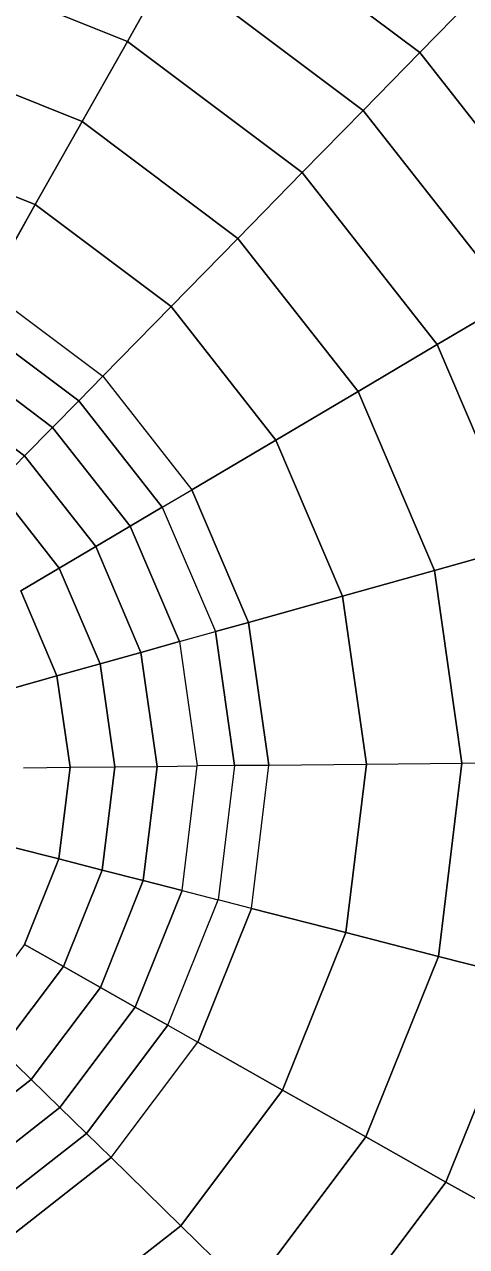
# Model space of a CAD drawing. Header units: inches. Extents: x -827 to 154, y -802 to 207.
# Drawn here: x 69.004 to 70.603, y -162.255 to -157.831 of the extents above; entities that cross this region are included whole.
import ezdxf

# ---------------------------------------------------------------- set-up
doc = ezdxf.new("R2010")
doc.units = ezdxf.units.IN
doc.header["$MEASUREMENT"] = 0
for name, color, linetype, lineweight in [('A-ANNO-DIMS', 211, 'Continuous', 9), ('A-ANNO-DIMS-48', 211, 'Continuous', 9), ('Layer0', 7, 'Continuous', 9), ('welder_skp', 8, 'Continuous', 9)]:
    doc.layers.add(name, color=color, linetype=linetype, lineweight=lineweight)
doc.styles.add('Arial', font='arial.ttf', dxfattribs={"height": 4.5})
doc.dimstyles.new('Linear_-_3_32__Arial', dxfattribs={"dimscale": 12, "dimtxt": 4.591167, "dimasz": 0.5, "dimexe": 0.375, "dimexo": 0.25, "dimgap": 0.25, "dimtad": 1, "dimdec": 5, "dimrnd": 0.03125, "dimzin": 1, "dimdsep": 46, "dimlunit": 4, "dimtxsty": 'Arial', "dimblk1": 'OBLIQUE', "dimblk2": 'OBLIQUE', "dimsah": 1, "dimcen": 0.09, "dimdle": 0.375, "dimazin": 0, "dimtfac": 1, "dimtdec": 4, "dimtix": 1, "dimtmove": 0, "dimatfit": 3, "dimfxl": 1, "dimtvp": 1, "dimtfill": 1, "dimfrac": 2, "dimtolj": 1, "dimtzin": 0, "dimarcsym": 2})

# ---------------------------------------------------------------- blocks, each defined once
blk = doc.blocks.new('welder_skp_3-V172-Level 1')
at = {"layer": 'Layer0'}
for p, q in [((2.125, 6.2656), (2.6067, 6.8933)), ((2.6067, 6.8933), (2.125, 6.2656)), ((3.0863, 6.4137), (3.5736, 6.7876)), ((3.5736, 6.7876), (3.0863, 6.4137)), ((2.4132, 6.0991), (2.842, 6.658)), ((2.842, 6.658), (2.4132, 6.0991)), ((2.842, 6.658), (3.0863, 6.4137)), ((3.0863, 6.4137), (2.842, 6.658)), ((3.3358, 6.1642), (3.75, 6.4821)), ((3.75, 6.4821), (3.3358, 6.1642)), ((1.852, 6.4231), (2.125, 6.2656)), ((2.125, 6.2656), (1.852, 6.4231)), ((2.7124, 5.9264), (3.0863, 6.4137)), ((3.0863, 6.4137), (2.7124, 5.9264)), ((3.0863, 6.4137), (3.3358, 6.1642)), ((3.3358, 6.1642), (3.0863, 6.4137)), ((3.4239, 6.0761), (3.8123, 6.3742)), ((3.8123, 6.3742), (3.4239, 6.0761)), ((1.8222, 5.5345), (2.125, 6.2656)), ((2.125, 6.2656), (1.8222, 5.5345)), ((2.125, 6.2656), (2.4132, 6.0991)), ((2.4132, 6.0991), (2.125, 6.2656)), ((3.5193, 5.9807), (3.8797, 6.2573)), ((3.8797, 6.2573), (3.5193, 5.9807)), ((3.3358, 6.1642), (3.0179, 5.75)), ((3.3358, 6.1642), (3.0179, 5.75)), ((3.3358, 6.1642), (3.4239, 6.0761)), ((3.4239, 6.0761), (3.3358, 6.1642)), ((3.6216, 5.8784), (3.9521, 6.1321)), ((3.9521, 6.1321), (3.6216, 5.8784)), ((2.1436, 5.4484), (2.4132, 6.0991)), ((2.4132, 6.0991), (2.1436, 5.4484)), ((2.4132, 6.0991), (2.7124, 5.9264)), ((2.7124, 5.9264), (2.4132, 6.0991)), ((3.1258, 5.6877), (3.4239, 6.0761)), ((3.4239, 6.0761), (3.1258, 5.6877)), ((3.4239, 6.0761), (3.5193, 5.9807)), ((3.5193, 5.9807), (3.4239, 6.0761)), ((3.2427, 5.6203), (3.5193, 5.9807)), ((3.5193, 5.9807), (3.2427, 5.6203)), ((3.5193, 5.9807), (3.6216, 5.8784)), ((3.6216, 5.8784), (3.5193, 5.9807)), ((2.4773, 5.359), (2.7124, 5.9264)), ((2.7124, 5.9264), (2.4773, 5.359)), ((2.7124, 5.9264), (3.0179, 5.75)), ((3.0179, 5.75), (2.7124, 5.9264)), ((3.3679, 5.5479), (3.6216, 5.8784)), ((3.6216, 5.8784), (3.3679, 5.5479)), ((3.6216, 5.8784), (3.7301, 5.7699)), ((3.7301, 5.7699), (3.6216, 5.8784)), ((3.5009, 5.4712), (3.7301, 5.7699)), ((3.7301, 5.7699), (3.5009, 5.4712)), ((3.0179, 5.75), (2.8181, 5.2676)), ((2.8181, 5.2676), (3.0179, 5.75)), ((3.1258, 5.6877), (3.0179, 5.75)), ((3.1258, 5.6877), (3.0179, 5.75)), ((3.1258, 5.6877), (2.9384, 5.2354)), ((3.1258, 5.6877), (2.9384, 5.2354)), ((3.1258, 5.6877), (3.2427, 5.6203)), ((3.2427, 5.6203), (3.1258, 5.6877)), ((3.0688, 5.2005), (3.2427, 5.6203)), ((3.2427, 5.6203), (3.0688, 5.2005)), ((3.2427, 5.6203), (3.3679, 5.5479)), ((3.3679, 5.5479), (3.2427, 5.6203)), ((3.6409, 5.3903), (3.8444, 5.6556)), ((1.8222, 5.5345), (2.1436, 5.4484)), ((2.1436, 5.4484), (1.8222, 5.5345)), ((3.2085, 5.163), (3.3679, 5.5479)), ((3.3679, 5.5479), (3.2085, 5.163)), ((3.3679, 5.5479), (3.5009, 5.4712)), ((3.5009, 5.4712), (3.3679, 5.5479)), ((2.0517, 4.75), (2.1436, 5.4484)), ((2.1436, 5.4484), (2.0517, 4.75)), ((2.1436, 5.4484), (2.4773, 5.359)), ((2.4773, 5.359), (2.1436, 5.4484)), ((3.3568, 5.1233), (3.5009, 5.4712)), ((3.5009, 5.4712), (3.3568, 5.1233)), ((3.5009, 5.4712), (3.6409, 5.3903)), ((3.6409, 5.3903), (3.5009, 5.4712)), ((2.3971, 4.75), (2.4773, 5.359)), ((2.4773, 5.359), (2.3971, 4.75)), ((2.4773, 5.359), (2.8181, 5.2676)), ((2.8181, 5.2676), (2.4773, 5.359)), ((3.513, 5.0815), (3.6409, 5.3903)), ((3.6409, 5.3903), (3.513, 5.0815)), ((2.8181, 5.2676), (2.75, 4.75)), ((2.8181, 5.2676), (2.75, 4.75)), ((2.8181, 5.2676), (2.9384, 5.2354)), ((2.8181, 5.2676), (2.9384, 5.2354)), ((2.8745, 4.75), (2.9384, 5.2354)), ((2.8745, 4.75), (2.9384, 5.2354)), ((3.0688, 5.2005), (2.9384, 5.2354)), ((3.0688, 5.2005), (2.9384, 5.2354)), ((3.0688, 5.2005), (3.0095, 4.75)), ((3.0688, 5.2005), (3.0095, 4.75)), ((3.0688, 5.2005), (3.2085, 5.163)), ((3.2085, 5.163), (3.0688, 5.2005)), ((3.1541, 4.75), (3.2085, 5.163)), ((3.2085, 5.163), (3.1541, 4.75)), ((3.2085, 5.163), (3.3568, 5.1233)), ((3.3568, 5.1233), (3.2085, 5.163)), ((3.3077, 4.75), (3.3568, 5.1233)), ((3.3568, 5.1233), (3.3077, 4.75)), ((3.3568, 5.1233), (3.513, 5.0815)), ((3.513, 5.0815), (3.3568, 5.1233)), ((3.4693, 4.75), (3.513, 5.0815)), ((3.513, 5.0815), (3.4693, 4.75)), ((3.513, 5.0815), (3.6761, 5.0378)), ((3.6761, 5.0378), (3.513, 5.0815)), ((2.0517, 4.75), (1.7189, 4.75)), ((2.0517, 4.75), (1.7189, 4.75)), ((2.0517, 4.75), (2.1436, 4.0516)), ((2.3971, 4.75), (2.0517, 4.75)), ((2.1436, 4.0516), (2.0517, 4.75)), ((2.3971, 4.75), (2.0517, 4.75)), ((2.3971, 4.75), (2.4773, 4.141)), ((2.75, 4.75), (2.3971, 4.75)), ((2.4773, 4.141), (2.3971, 4.75)), ((2.75, 4.75), (2.3971, 4.75)), ((2.75, 4.75), (2.8181, 4.2324)), ((2.75, 4.75), (2.8745, 4.75)), ((2.8745, 4.75), (2.75, 4.75)), ((2.8181, 4.2324), (2.75, 4.75)), ((2.9384, 4.2646), (2.8745, 4.75)), ((2.8745, 4.75), (2.9384, 4.2646)), ((2.8745, 4.75), (3.0095, 4.75)), ((2.8745, 4.75), (3.0095, 4.75)), ((3.0688, 4.2995), (3.0095, 4.75)), ((3.1541, 4.75), (3.0095, 4.75)), ((3.0688, 4.2995), (3.0095, 4.75)), ((3.1541, 4.75), (3.0095, 4.75)), ((3.1541, 4.75), (3.2085, 4.337)), ((3.3077, 4.75), (3.1541, 4.75)), ((3.2085, 4.337), (3.1541, 4.75)), ((3.3077, 4.75), (3.1541, 4.75)), ((3.3077, 4.75), (3.3568, 4.3767)), ((3.4693, 4.75), (3.3077, 4.75)), ((3.3568, 4.3767), (3.3077, 4.75)), ((3.4693, 4.75), (3.3077, 4.75)), ((3.4693, 4.75), (3.513, 4.4185)), ((3.6382, 4.75), (3.4693, 4.75)), ((3.513, 4.4185), (3.4693, 4.75)), ((3.6382, 4.75), (3.4693, 4.75)), ((3.6761, 4.4622), (3.513, 4.4185)), ((3.513, 4.4185), (3.6761, 4.4622)), ((3.513, 4.4185), (3.3568, 4.3767)), ((3.3568, 4.3767), (3.513, 4.4185)), ((3.513, 4.4185), (3.6409, 4.1097)), ((3.6409, 4.1097), (3.513, 4.4185)), ((3.2085, 4.337), (3.0688, 4.2995)), ((3.0688, 4.2995), (3.2085, 4.337)), ((3.3568, 4.3767), (3.2085, 4.337)), ((3.2085, 4.337), (3.3568, 4.3767)), ((3.2085, 4.337), (3.3679, 3.9521)), ((3.3679, 3.9521), (3.2085, 4.337)), ((3.3568, 4.3767), (3.5009, 4.0288)), ((3.5009, 4.0288), (3.3568, 4.3767)), ((3.0688, 4.2995), (2.9384, 4.2646)), ((3.0688, 4.2995), (2.9384, 4.2646)), ((3.0688, 4.2995), (3.2427, 3.8797)), ((3.2427, 3.8797), (3.0688, 4.2995)), ((2.8181, 4.2324), (2.9384, 4.2646)), ((2.9384, 4.2646), (2.8181, 4.2324)), ((3.1258, 3.8123), (2.9384, 4.2646)), ((3.1258, 3.8123), (2.9384, 4.2646)), ((2.8181, 4.2324), (2.4773, 4.141)), ((2.4773, 4.141), (2.8181, 4.2324)), ((3.0179, 3.75), (2.8181, 4.2324)), ((2.8181, 4.2324), (3.0179, 3.75)), ((2.4773, 4.141), (2.1436, 4.0516)), ((2.1436, 4.0516), (2.4773, 4.141)), ((2.4773, 4.141), (2.7124, 3.5736)), ((2.7124, 3.5736), (2.4773, 4.141)), ((3.6409, 4.1097), (3.5009, 4.0288)), ((3.5009, 4.0288), (3.6409, 4.1097)), ((2.1436, 4.0516), (1.8222, 3.9655)), ((1.8222, 3.9655), (2.1436, 4.0516)), ((2.1436, 4.0516), (2.4132, 3.4009)), ((2.4132, 3.4009), (2.1436, 4.0516)), ((3.5009, 4.0288), (3.3679, 3.9521)), ((3.3679, 3.9521), (3.5009, 4.0288)), ((3.5009, 4.0288), (3.7301, 3.7301)), ((3.7301, 3.7301), (3.5009, 4.0288)), ((1.8222, 3.9655), (2.125, 3.2344)), ((2.125, 3.2344), (1.8222, 3.9655)), ((3.3679, 3.9521), (3.2427, 3.8797)), ((3.2427, 3.8797), (3.3679, 3.9521)), ((3.3679, 3.9521), (3.6216, 3.6216)), ((3.6216, 3.6216), (3.3679, 3.9521)), ((3.2427, 3.8797), (3.1258, 3.8123)), ((3.1258, 3.8123), (3.2427, 3.8797)), ((3.2427, 3.8797), (3.5193, 3.5193)), ((3.5193, 3.5193), (3.2427, 3.8797)), ((3.1258, 3.8123), (3.0179, 3.75)), ((3.1258, 3.8123), (3.0179, 3.75)), ((3.1258, 3.8123), (3.4239, 3.4239)), ((3.4239, 3.4239), (3.1258, 3.8123)), ((3.0179, 3.75), (2.7124, 3.5736)), ((2.7124, 3.5736), (3.0179, 3.75)), ((3.3358, 3.3358), (3.0179, 3.75)), ((3.3358, 3.3358), (3.0179, 3.75)), ((3.7301, 3.7301), (3.6216, 3.6216)), ((3.6216, 3.6216), (3.7301, 3.7301)), ((3.6216, 3.6216), (3.5193, 3.5193)), ((3.5193, 3.5193), (3.6216, 3.6216)), ((3.6216, 3.6216), (3.9521, 3.3679)), ((3.9521, 3.3679), (3.6216, 3.6216)), ((2.7124, 3.5736), (2.4132, 3.4009)), ((2.4132, 3.4009), (2.7124, 3.5736)), ((2.7124, 3.5736), (3.0863, 3.0863)), ((3.0863, 3.0863), (2.7124, 3.5736)), ((3.5193, 3.5193), (3.4239, 3.4239)), ((3.4239, 3.4239), (3.5193, 3.5193)), ((3.5193, 3.5193), (3.8797, 3.2427)), ((3.8797, 3.2427), (3.5193, 3.5193)), ((3.4239, 3.4239), (3.3358, 3.3358)), ((3.3358, 3.3358), (3.4239, 3.4239)), ((3.4239, 3.4239), (3.8123, 3.1258)), ((3.8123, 3.1258), (3.4239, 3.4239)), ((2.4132, 3.4009), (2.125, 3.2344)), ((2.125, 3.2344), (2.4132, 3.4009)), ((2.4132, 3.4009), (2.842, 2.842)), ((2.842, 2.842), (2.4132, 3.4009)), ((3.3358, 3.3358), (3.0863, 3.0863)), ((3.0863, 3.0863), (3.3358, 3.3358)), ((3.75, 3.0179), (3.3358, 3.3358)), ((3.75, 3.0179), (3.3358, 3.3358)), ((2.125, 3.2344), (1.852, 3.0769)), ((1.852, 3.0769), (2.125, 3.2344)), ((2.125, 3.2344), (2.6067, 2.6067)), ((2.6067, 2.6067), (2.125, 3.2344)), ((1.852, 3.0769), (2.3838, 2.3838)), ((2.3838, 2.3838), (1.852, 3.0769)), ((3.0863, 3.0863), (2.842, 2.842)), ((2.842, 2.842), (3.0863, 3.0863)), ((3.0863, 3.0863), (3.5736, 2.7124)), ((3.5736, 2.7124), (3.0863, 3.0863)), ((3.75, 3.0179), (3.5736, 2.7124)), ((3.5736, 2.7124), (3.75, 3.0179)), ((1.5984, 2.9304), (2.1768, 2.1768)), ((2.1768, 2.1768), (1.5984, 2.9304)), ((2.842, 2.842), (2.6067, 2.6067)), ((2.6067, 2.6067), (2.842, 2.842)), ((2.842, 2.842), (3.4009, 2.4132)), ((3.4009, 2.4132), (2.842, 2.842)), ((3.5736, 2.7124), (3.4009, 2.4132)), ((3.4009, 2.4132), (3.5736, 2.7124)), ((3.5736, 2.7124), (4.141, 2.4773)), ((4.141, 2.4773), (3.5736, 2.7124)), ((2.6067, 2.6067), (2.3838, 2.3838)), ((2.3838, 2.3838), (2.6067, 2.6067)), ((2.6067, 2.6067), (3.2344, 2.125)), ((3.2344, 2.125), (2.6067, 2.6067)), ((3.4009, 2.4132), (3.2344, 2.125)), ((3.2344, 2.125), (3.4009, 2.4132)), ((3.4009, 2.4132), (4.0516, 2.1436)), ((4.0516, 2.1436), (3.4009, 2.4132)), ((2.3838, 2.3838), (2.1768, 2.1768)), ((2.1768, 2.1768), (2.3838, 2.3838)), ((2.3838, 2.3838), (3.0769, 1.852)), ((3.0769, 1.852), (2.3838, 2.3838)), ((2.1768, 2.1768), (1.9887, 1.9887)), ((1.9887, 1.9887), (2.1768, 2.1768)), ((2.1768, 2.1768), (2.9304, 1.5984)), ((2.9304, 1.5984), (2.1768, 2.1768)), ((3.0769, 1.852), (3.2344, 2.125)), ((3.2344, 2.125), (3.0769, 1.852)), ((3.9655, 1.8222), (3.2344, 2.125)), ((3.2344, 2.125), (3.9655, 1.8222))]:
    blk.add_line(p, q, dxfattribs=at)
blk = doc.blocks.new('welder_skp_2-V173-Level 1')
blk.add_blockref('welder_skp_3-V172-Level 1', (30.7289, 7))
blk = doc.blocks.new('welder_skp_1-V174-Level 1')
blk.add_blockref('welder_skp_2-V173-Level 1', (0, -1.75))
blk = doc.blocks.new('welder_skp-V175-Level 1')
blk.add_blockref('welder_skp_1-V174-Level 1', (0, 0))
blk = doc.blocks.new('DIMBLOCK3-Level 1')
at = {"layer": 'A-ANNO-DIMS-48'}
for p, q in [((149.1653, 128.0236), (149.1653, -235.9764)), ((46.1044, 123.5236), (153.6653, 123.5236)), ((149.1653, 123.5236), (46.1044, 123.5236)), ((46.1044, -231.4764), (153.6653, -231.4764)), ((149.1653, -231.4764), (46.1044, -231.4764))]:
    blk.add_line(p, q, dxfattribs=at)
at = {"layer": 'A-ANNO-DIMS-48', "lineweight": 50}
for p, q in [((149.1653, 123.5236), (146.1653, 126.5236)), ((149.1653, 123.5236), (152.1653, 120.5236)), ((149.1653, -231.4764), (146.1653, -228.4764)), ((149.1653, -231.4764), (152.1653, -234.4764))]:
    blk.add_line(p, q, dxfattribs=at)
at = {"layer": 'A-ANNO-DIMS-48', "color": 0, "insert": (140.3232, -63.7238), "char_height": 4.5, "width": 23.393763, "attachment_point": 1, "rotation": 90, "line_spacing_factor": 0.941778, "style": 'Arial', "bg_fill": 3, "box_fill_scale": 1.25, "bg_fill_color": 256, "bg_fill_true_color": 13158600, "bg_fill_transparency": 0}
blk.add_mtext('29\' - 7"', dxfattribs=at)
blk = doc.blocks.new('_Oblique')
at = {"color": 0, "linetype": 'ByBlock', "lineweight": -2}
blk.add_line((-0.5, -0.5), (0.5, 0.5), dxfattribs=at)

msp = doc.modelspace()

# ---------------------------------------------------------------- block references
at = {"layer": 'welder_skp', "color": 7, "rotation": 180.601656556961}
msp.add_blockref('welder_skp-V175-Level 1', (103.260012, -150.161225), dxfattribs=at)

# ---------------------------------------------------------------- next in the draw order: dimensions: what is measured, and where the dimension line sits
at = {"layer": 'A-ANNO-DIMS'}
dim = msp.add_linear_dim(base=(149.16527, -231.476424), p1=(43.104386, 123.523576), p2=(43.104386, -231.476424), angle=90, dimstyle='Linear_-_3_32__Arial', override={"dimpost": '<>', "dimfxl": 355}, dxfattribs=at)
dim.commit()
dim.dimension.update_dxf_attribs({"geometry": 'DIMBLOCK3-Level 1', "text_midpoint": (143.867692, -53.976424)})

doc.saveas('drawing.dxf')
